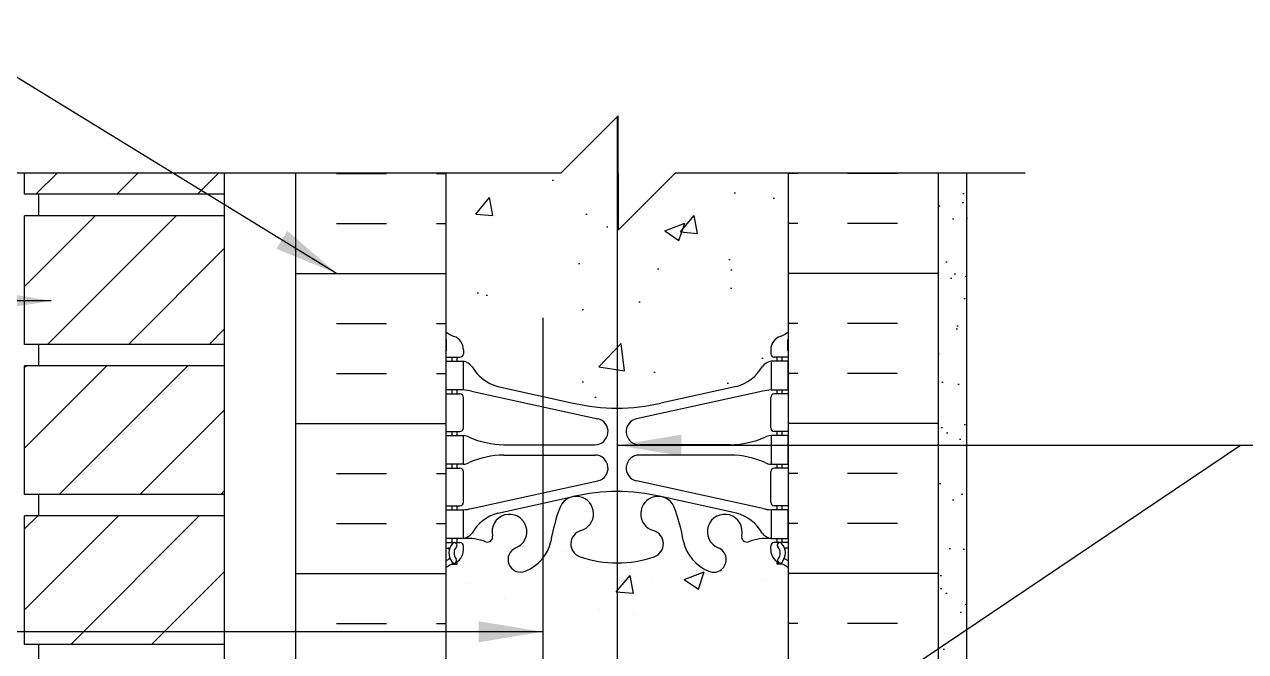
# Model space of a CAD drawing. Header units: inches. Extents: x 73.7 to 123.4, y 106.8 to 176.4.
# Drawn here: x 90.8 to 112.18, y 165.03 to 176 of the extents above; entities that cross this region are included whole.
import ezdxf

# ---------------------------------------------------------------- set-up
doc = ezdxf.new("R2010")
doc.units = ezdxf.units.IN
doc.header["$LTSCALE"] = 0.5
doc.header["$MEASUREMENT"] = 0
for name, color, linetype in [('HATCH', 12, 'Continuous'), ('line25', 2, 'Continuous'), ('LINE3', 3, 'Continuous'), ('LINE50', 5, 'Continuous'), ('LINE9', 9, 'Continuous'), ('TEXT', 4, 'Continuous'), ('Web_Edge', 9, 'Continuous')]:
    doc.layers.add(name, color=color, linetype=linetype)
doc.styles.add('DIM', font='romans.shx', dxfattribs={"width": 0.7})
doc.dimstyles.new('ext_12', dxfattribs={"dimscale": 12, "dimtxt": 0.09375, "dimasz": 0.09375, "dimexe": 0.09375, "dimexo": 0.0625, "dimgap": 0.0625, "dimtad": 1, "dimdec": 1, "dimzin": 3, "dimdsep": 46, "dimlunit": 4, "dimtxsty": 'DIM', "dimcen": 0.09, "dimdle": 0.09375, "dimclrt": 4, "dimadec": 0, "dimazin": 0, "dimtfac": 1, "dimtdec": 1, "dimtmove": 2, "dimatfit": 3, "dimfxl": 1, "dimfrac": 2, "dimtolj": 1, "dimtzin": 0, "dimarcsym": 0})

msp = doc.modelspace()

# ---------------------------------------------------------------- hatches: boundary and pattern name
at = {"layer": 'HATCH'}
h = msp.add_hatch(dxfattribs=at)
h.set_pattern_fill('AR-CONC', color=256, scale=0.5)
h.set_pattern_definition([(49.99999999999999, (0, 0), (3.586300913003767, -0.3137606749129755), [0.375, -4.125]), (355, (0, 0), (-0.693756668065, 3.760960668500059), [0.3, -3.3]), (100.45144446, (0.298858405, -0.02614672), (2.89254423363556, 3.447199954843147), [0.3187009599999999, -3.505710559999999]), (46.18420000000001, (0, 1), (5.336206653357862, -0.8275964039653827), [0.5625, -6.1875]), (96.63563549, (0.444683725, 0.931033465), (4.673309728371142, 4.870593003872752), [0.47805171, -5.258568799999999]), (351.1841639899999, (0, 1), (4.673309725273866, 4.870593001349951), [0.45, -4.950000005]), (21, (0.5, 0.75), (2.984535260592308, -2.013094453326694), [0.375, -4.125]), (326.0000000000001, (0.5, 0.75), (1.216576659607909, 3.625750225234265), [0.3, -3.3]), (71.45144474, (0.74871127, 0.58224213), (4.201111883649856, 1.612655764031769), [0.31870095, -3.50571056]), (37.50000000000001, (0, 0), (0.06079927658645334, 1.664469269156557), [0, -3.26, 0, -3.35, 0, -3.3125]), (7.499999999999999, (0, 0), (1.315347687210743, 1.972058559411801), [0, -1.91, 0, -3.185, 0, -1.2625]), (327.5, (-1.115, 0), (2.669112180862045, -0.1127743586718988), [0, -1.25, 0, -3.9, 0, -5.175]), (317.5, (-1.615, 0), (2.915930846711931, 0.5005249116615886), [0, -1.625, 0, -2.59, 0, -3.675])])
h.paths.add_polyline_path([(101.1781401230362, 174.3805639601159), (100.1986960324031, 173.4011198694827), (98.1781401230362, 173.4011198694828), (98.1781401230362, 170.6197558619797, 0.08241458984434608), (98.32147707650552, 170.5406493854106, -0.3178372451770633), (98.48814374316885, 170.3049471250297), (98.48814374317249, 170.2374471250197, -0.4142135623888804), (98.42564374317249, 170.1749471250163), (98.378143743387, 170.1749471250163), (98.37814374338245, 170.1049471250162), (98.48314374316412, 170.1049471250162, -0.1889729320647372), (98.63901281885259, 170.0101026366268, 0.1963228336439111), (99.0881437432132, 169.6638429164986), (100.4099993120454, 169.3733473502436, 0.05779469062700628), (101.1781401230362, 169.2842608601511)])
h.paths.add_polyline_path([(104.1781401230362, 173.4011198694827), (102.1986960324031, 173.4011198694827), (101.1986960324031, 172.4011198694827), (101.1986960324031, 173.4011198694827), (101.1781401230362, 174.3805639601159), (101.1781401230362, 169.2842608601511, 0.05779469062700415), (101.946280934027, 169.3733473502436), (103.2681365028592, 169.6638429164986, 0.1963228336438737), (103.7172674272198, 170.0101026366267, -0.188972932064851), (103.8731365029083, 170.1049471250162), (103.9781365026899, 170.1049471250162), (103.9781365026854, 170.1749471250163), (103.9306365028999, 170.1749471250163, -0.4142135623888804), (103.8681365028999, 170.2374471250197), (103.8681365029036, 170.3049471250297, -0.3178372451770425), (104.0348031695669, 170.5406493854106, 0.08241458984434802), (104.1781401230362, 170.6197558619797)])
h.paths.add_polyline_path([(104.1781401230362, 140.1824838769859, 0.0824145898443451), (104.0348031695669, 140.2615903535551, -0.3178372451770584), (103.8681365029036, 140.4972926139359), (103.8681365028999, 140.5647926139461, -0.4142135623888782), (103.9306365028999, 140.6272926139494), (103.9781365026854, 140.6272926139494), (103.9781365026899, 140.6972926139495), (103.8731365029083, 140.6972926139495, -0.1889729320655497), (103.7172674272194, 140.7921371023396, 0.1963228336436334), (103.2681365028592, 141.1383968224671), (102.3572615801486, 141.3385738559489), (102.3572615801486, 133.4636658830167), (103.2681365028592, 133.6638429164986, 0.1963228336441222), (103.7172674272202, 134.0101026366273, -0.1889729320640746), (103.8731365029083, 134.1049471250162), (103.9781365026899, 134.1049471250162), (103.9781365026854, 134.1749471250163), (103.9306365028999, 134.1749471250163, -0.4142135623889219), (103.8681365028999, 134.2374471250196), (103.8681365029036, 134.3049471250297, -0.317837245177046), (104.0348031695669, 134.5406493854106, 0.08241458984435093), (104.1781401230362, 134.6197558619797)])
h.paths.add_polyline_path([(101.946280934027, 141.4288923887221, 0.05779469062703787), (101.1781401230357, 141.5179788788146, 0.05779469062698533), (100.4099993120452, 141.4288923887221), (99.87640447049738, 141.311627734927), (99.87640447049739, 133.4906120040387), (100.4099993120453, 133.3733473502436, 0.05779469062704195), (101.1781401230367, 133.2842608601511, 0.05779469062695862), (101.9462809340269, 133.3733473502436), (102.3572615801486, 133.4636658830167), (102.3572615801486, 141.3385738559489)])
h.paths.add_polyline_path([(99.87640447049738, 141.311627734927), (99.08814374321321, 141.1383968224671, 0.196322833643958), (98.6390128188525, 140.7921371023388, -0.1889729320646069), (98.48314374316413, 140.6972926139495), (98.37814374338245, 140.6972926139495), (98.378143743387, 140.6272926139494), (98.42564374317249, 140.6272926139494, -0.4142135623888782), (98.48814374317249, 140.5647926139461), (98.48814374316885, 140.4972926139359, -0.3178372451770425), (98.3214770765055, 140.2615903535551, 0.08241458984435239), (98.1781401230362, 140.1824838769859), (98.1781401230362, 134.6197558619797, 0.08241458984435217), (98.32147707650552, 134.5406493854106, -0.3178372451770612), (98.48814374316885, 134.3049471250297), (98.48814374317249, 134.2374471250196, -0.4142135623888782), (98.42564374317249, 134.1749471250163), (98.378143743387, 134.1749471250163), (98.37814374338245, 134.1049471250162), (98.48314374316415, 134.1049471250162, -0.1889729320657535), (98.63901281885312, 134.0101026366259, 0.1963228336435265), (99.08814374321314, 133.6638429164986), (99.87640447049739, 133.4906120040387)])
h.paths.add_polyline_path([(99.87640447049738, 146.9771899727721, 0.1722847921025891), (99.71487437436288, 146.8621861699669, 0.5205670500000964), (99.15077915905358, 146.8621861699669, 0.5205670499999047), (98.69163216894069, 146.8621861699669, 0.52056705000013), (98.28495890558823, 146.9015437326449, 0.3249626775369072), (98.1781401230362, 146.9383150990581), (98.1781401230362, 146.4011198694828), (98.1781401230362, 145.0567952099545), (99.87640447049738, 144.7535959353439)])
h.paths.add_polyline_path([(101.4364977322248, 146.969715141041, 0.2174737139222574), (101.2759746423358, 146.8753052909208, 0.5205670500001025), (100.593813107748, 146.8753052909209, 0.5205670500002633), (100.2002585172341, 146.8621861699671, 0.3196171431955363), (99.87640447049738, 146.9771899727721), (99.87640447049738, 144.7535959353439), (101.0524452255924, 144.5436317419659, -0.0674349568700024), (101.4364977322248, 144.4222485271419)])
h.paths.add_polyline_path([(104.1781401230362, 146.4011198694828), (104.8656401230362, 146.4011198694828), (104.8656401230362, 146.9011198694828), (104.3656401230362, 146.9011198694828, -0.2109317769766716), (104.227083563668, 146.9622935861683, 0.3967157403692014), (103.8078431960516, 146.8753052909208, 0.5205670500002635), (103.3749329728593, 146.875305290921, 0.5205670499998643), (102.810837950469, 146.8753052909209, 0.5205670500001027), (102.286098367838, 146.875305290921, 0.5205670499999796), (101.8531881446459, 146.875305290921, 0.5205670499992798), (101.64329227301, 146.8753052909207, 0.2722697707096746), (101.4364977322248, 146.969715141041), (101.4364977322248, 144.4222485271419, -0.1011970732917991), (101.9176813903869, 144.0621148932892, -0.03825599668021004), (101.9417067208456, 144.0344088394421, -0.1110621973566263), (102.2462145648767, 143.4508225391961, 0.03419320762330666), (102.3380179645149, 143.8502476284329, -0.2443795113559631), (102.7864258373219, 144.3710045328839, -1), (102.9498544087506, 143.9624814588223, 2.182094824737376), (103.3599345626158, 143.7495720273732, -0.6014354319485529), (103.4794380328056, 143.8544553698093, 0.1004604156515182), (103.8731365029078, 143.7972926139493), (103.9781365028928, 143.7972926139493), (103.9781365028973, 143.8672926139492), (103.9306365028995, 143.8672926139492, -0.4142135623889219), (103.8681365028995, 143.9297926139526), (103.8681365029031, 143.9972926139627, -0.2490694201798201), (103.9781365029191, 144.2044157657322), (103.9781365029219, 144.2461418256563), (104.0681365029224, 144.2461418256494, 0.06439757034050261), (104.1781401230362, 144.3121013509131)])
h.paths.add_polyline_path([(101.1781401230362, 144.2266063490843, -0.03239652684440124), (101.4364977322248, 144.2098489832), (101.4364977322248, 144.4222485271419, 0.06743495687013423), (101.0524452255916, 144.5436317419661), (99.87640447049738, 144.7535959353439), (99.87640447049738, 144.1427957843003, -0.1104338600638732), (100.0182622815575, 143.8502476284327, 0.05315652255483681), (100.1841017357745, 143.2361659965181, 0.2232530870738233), (100.3844295191533, 143.0713121455823), (100.4040478511057, 143.0670007528826, 0.9554715931101175), (100.5423318350994, 143.6604706881646, -0.7355925422348564), (100.5295469646645, 144.1185172653046, -0.08275514747013454)])
h.paths.add_polyline_path([(99.56985440875053, 144.3710045328839, -0.1304257507684249), (99.87640447049738, 144.1427957843003), (99.87640447049738, 144.7535959353439), (98.1781401230362, 145.0567952099545), (98.1781401230362, 144.3121013509131, 0.06439757034050239), (98.28814374314997, 144.2461418256494), (98.37814374315053, 144.2461418256563), (98.37814374315326, 144.2044157657322, -0.2490694201798201), (98.4881437431693, 143.9972926139627), (98.48814374317294, 143.9297926139526, -0.4142135623889459), (98.42564374317293, 143.8672926139492), (98.37814374317509, 143.8672926139492), (98.37814374317963, 143.7972926139493), (98.48314374316459, 143.7972926139493, 0.1004604156421799), (98.876842213232, 143.8544553697968, -0.6014354320946605), (98.99634568345675, 143.7495720273731, 2.182094824738528), (99.40642583732178, 143.9624814588222, -1)])
h.paths.add_polyline_path([(102.3572615801486, 130.8846944615327, -0.02350120443580309), (102.338017964515, 130.9519921105323, 0.05315652255492059), (102.1721785102977, 131.5660737424478, 1.553131786922224), (101.813948410973, 131.1417690508011, -0.7355925422347973), (101.8267332814079, 130.6837224736611, -0.08275514747013624), (101.1781401230362, 130.5756333898814, -0.08275514747013693), (100.5295469646645, 130.6837224736611, -0.7355925422305448), (100.5423318350996, 131.1417690508003, 1.553131786915554), (100.1841017357748, 131.5660737424482, 0.05315652255492728), (100.0182622815575, 130.9519921105326, -0.1104338600637507), (99.87640447049739, 130.6594439546654), (99.87640447049739, 128.39977332231), (100.1781401230362, 128.3996969967204), (101.1781401230362, 127.3996969967204), (101.1781401230362, 128.3996969967204), (101.1781401230362, 129.3996969967204), (102.1774289396359, 128.4004081801208), (102.3572615801486, 128.4005935477249)])
h.paths.add_polyline_path([(99.87640447049739, 130.6594439546654, -0.1304257507684263), (99.56985440875052, 130.4312352060818, -1), (99.40642583732176, 130.8397582801434, 2.182094824737388), (98.99634568345657, 131.0526677115925, -0.6014354323524315), (98.87684221316961, 130.9477843691913, 0.1004604156254439), (98.48314374316459, 131.0049471250164), (98.37814374317963, 131.0049471250164), (98.37814374317509, 130.9349471250164), (98.42564374317293, 130.9349471250164, -0.4142135623889656), (98.48814374317294, 130.8724471250131), (98.4881437431693, 130.804947125003, -0.2490694201798163), (98.37814374315326, 130.5978239732335), (98.37814374315053, 130.5560979133094), (98.28814374314999, 130.5560979133163, 0.06439757034050274), (98.1781401230362, 130.4901383880526), (98.1781401230362, 128.400202907036), (99.87640447049739, 128.39977332231)])
h.paths.add_polyline_path([(104.1781401230362, 130.4901383880526, 0.06439757034050304), (104.0681365029224, 130.5560979133163), (103.9781365029219, 130.5560979133094), (103.9781365029191, 130.5978239732335, -0.249069420179816), (103.8681365029031, 130.804947125003), (103.8681365028995, 130.8724471250131, -0.4142135623889448), (103.9306365028995, 130.9349471250164), (103.9781365028973, 130.9349471250164), (103.9781365028928, 131.0049471250164), (103.8731365029078, 131.0049471250164, 0.1004604156433706), (103.479438032836, 130.9477843691672, -0.6014354320767351), (103.3599345626156, 131.0526677115926, 2.182094824738539), (102.9498544087506, 130.8397582801435, -1), (102.7864258373218, 130.4312352060818, -0.2196169997435581), (102.3572615801486, 130.8846944615327), (102.3572615801486, 128.4005935477249), (104.1781401230362, 128.4024704700232)])
h = msp.add_hatch(dxfattribs=at)
h.set_pattern_fill('ANSI31', color=256, scale=8, style=0)
h.set_pattern_definition([(45, (0, 0), (-0.7071067811865475, 0.7071067811865476), [])])
h.paths.add_polyline_path([(94.3031401230362, 149.0261198694829), (90.80314012303619, 149.0261198694829), (90.8031401230362, 146.7761198694829), (94.3031401230362, 146.7761198694829)])
h.paths.add_polyline_path([(94.30314012303619, 151.651119869483), (90.80314012303619, 151.651119869483), (90.80314012303616, 149.401119869483), (94.3031401230362, 149.401119869483)])
h.paths.add_polyline_path([(94.3031401230362, 154.276119869483), (90.80314012303619, 154.276119869483), (90.80314012303617, 152.026119869483), (94.3031401230362, 152.026119869483)])
h.paths.add_polyline_path([(94.30314012303619, 156.901119869483), (90.80314012303616, 156.901119869483), (90.80314012303616, 154.651119869483), (94.3031401230362, 154.651119869483)])
h.paths.add_polyline_path([(94.30314012303619, 159.526119869483), (90.80314012303619, 159.526119869483), (90.80314012303616, 157.276119869483), (94.30314012303619, 157.276119869483)])
h.paths.add_polyline_path([(94.30314012303619, 162.1511198694831), (90.80314012303617, 162.1511198694831), (90.80314012303616, 159.9011198694831), (94.3031401230362, 159.9011198694831)])
h.paths.add_polyline_path([(94.3031401230362, 164.7761198694831), (90.8031401230362, 164.7761198694831), (90.80314012303617, 162.526119869483), (94.30314012303619, 162.5261198694831)])
h.paths.add_polyline_path([(94.30314012303619, 167.4011198694831), (90.80314012303617, 167.401119869483), (90.80314012303616, 165.1511198694831), (94.30314012303619, 165.1511198694831)])
h.paths.add_polyline_path([(94.30314012303619, 170.0261198694831), (90.80314012303619, 170.0261198694831), (90.80314012303613, 167.776119869483), (94.3031401230362, 167.7761198694831)])
h.paths.add_polyline_path([(94.30314012303619, 172.6511198694831), (90.80314012303619, 172.6511198694831), (90.80314012303614, 170.401119869483), (94.30314012303619, 170.4011198694831)])
h.paths.add_polyline_path([(94.3031401230362, 173.4011198694829), (90.80314012303617, 173.401119869483), (90.80314012303614, 173.026119869483), (94.30314012303619, 173.0261198694831)])
h = msp.add_hatch(dxfattribs=at)
h.set_pattern_fill('AR-SAND', color=256, scale=0.5, style=0)
h.set_pattern_definition([(37.50000000000001, (96.7406401230362, 146.9011198694828), (-0.03149667905480408, 0.9634118845065793), [0, -0.76, 0, -0.85, 0, -0.8125]), (7.499999999999999, (96.7406401230362, 146.9011198694828), (0.8848883526338636, 1.41107303261487), [0, -0.41, 0, -0.685, 0, -0.2625]), (327.5, (96.1256401230362, 146.9011198694828), (1.557070930875748, 0.002829526768482249), [0, -0.25, 0, -0.9, 0, -1.175]), (317.5, (96.1256401230362, 146.9011198694828), (1.503063302286147, 0.4388377824671246), [0, -0.125, 0, -0.59, 0, -0.675])])
h.paths.add_polyline_path([(106.8031401230362, 154.9011198694828), (107.3031401230362, 154.9011198694828), (107.3031401230362, 173.4011198694827), (106.8031401230362, 173.4011198694827)])

# ---------------------------------------------------------------- linework, layer by layer
for p, q in [((96.26655841155139, 173.3916058067712), (97.14155841155139, 173.3916058067712)), ((98.01655841155139, 173.3916058067712), (98.1781401230362, 173.3916058067712)), ((104.3397218345201, 173.3916058067715), (104.1781401230362, 173.3916058067715)), ((106.0897218345201, 173.3916058067715), (105.2147218345201, 173.3916058067715)), ((96.26655841155139, 172.5166058067712), (97.14155841155139, 172.5166058067712)), ((98.01655841155139, 172.5166058067712), (98.1781401230362, 172.5166058067712)), ((104.3397218345201, 172.5166058067715), (104.1781401230362, 172.5166058067715)), ((106.0897218345201, 172.5166058067715), (105.2147218345201, 172.5166058067715)), ((95.5531401230362, 171.6416058067712), (98.1781401230362, 171.6416058067712)), ((106.8031401230362, 171.6416058067715), (104.1781401230362, 171.6416058067715)), ((96.26655841155139, 170.7666058067712), (97.14155841155139, 170.7666058067712)), ((98.01655841155139, 170.7666058067712), (98.1781401230362, 170.7666058067712)), ((104.3397218345201, 170.7666058067715), (104.1781401230362, 170.7666058067715)), ((106.0897218345201, 170.7666058067715), (105.2147218345201, 170.7666058067715)), ((96.26655841155139, 169.8916058067712), (97.14155841155139, 169.8916058067712)), ((98.01655841155139, 169.8916058067712), (98.1781401230362, 169.8916058067712)), ((104.3397218345201, 169.8916058067715), (104.1781401230362, 169.8916058067715)), ((106.0897218345201, 169.8916058067715), (105.2147218345201, 169.8916058067715)), ((95.5531401230362, 169.0166058067712), (98.1781401230362, 169.0166058067712)), ((106.8031401230362, 169.0166058067715), (104.1781401230362, 169.0166058067715)), ((96.26655841155139, 168.1416058067712), (97.14155841155139, 168.1416058067712)), ((98.01655841155139, 168.1416058067712), (98.1781401230362, 168.1416058067712)), ((104.3397218345201, 168.1416058067715), (104.1781401230362, 168.1416058067715)), ((106.0897218345201, 168.1416058067715), (105.2147218345201, 168.1416058067715)), ((96.26655841155139, 167.2666058067712), (97.14155841155139, 167.2666058067712)), ((98.01655841155139, 167.2666058067712), (98.1781401230362, 167.2666058067712)), ((104.3397218345201, 167.2666058067715), (104.1781401230362, 167.2666058067715)), ((106.0897218345201, 167.2666058067715), (105.2147218345201, 167.2666058067715)), ((100.2149560218676, 166.7720600562482), (100.2149560218676, 166.7720600562482)), ((95.5531401230362, 166.3916058067712), (98.1781401230362, 166.3916058067712)), ((102.353433220558, 166.2880642989881), (102.7035258804945, 166.4224522800676)), ((102.6024287972617, 166.1180137035396), (102.7038104182444, 166.4201594671336)), ((106.8031401230362, 166.3916058067715), (104.1781401230362, 166.3916058067715)), ((98.60008314827195, 166.2132099044864), (98.60008314827195, 166.2132099044864)), ((101.1637048914191, 166.0713098596916), (101.4047502450515, 166.3585765258612)), ((101.4628506984877, 166.0428608228166), (101.4050378892339, 166.3562742472532)), ((101.7734710273917, 166.3090725889963), (101.7734710273917, 166.3090725889963)), ((102.3534341975615, 166.2880643759273), (102.602145469328, 166.120306504886)), ((103.7837872358254, 166.268224318996), (103.7837872358254, 166.268224318996)), ((99.20628736426325, 165.9570196245612), (99.20628736426325, 165.9570196245612)), ((101.1637052379173, 166.0713106495557), (101.4625636473448, 166.0451639267314)), ((101.2691953291337, 166.1004355458146), (101.2691953291337, 166.1004355458146)), ((103.9383075099961, 165.9876611871427), (103.9383075099961, 165.9876611871427)), ((100.8678563891138, 165.7676994073344), (100.8678563891138, 165.7676994073344)), ((96.26655841155139, 165.5166058067712), (97.14155841155139, 165.5166058067712)), ((98.01655841155139, 165.5166058067712), (98.1781401230362, 165.5166058067712)), ((101.4579088704428, 165.6521043888409), (101.4579088704428, 165.6521043888409)), ((104.3397218345201, 165.5166058067715), (104.1781401230362, 165.5166058067715)), ((106.0897218345201, 165.5166058067715), (105.2147218345201, 165.5166058067715)), ((99.56424918521878, 165.4027993617006), (99.56424918521878, 165.4027993617006)), ((98.31255004773435, 165.2380100440228), (98.31255004773435, 165.2380100440228))]:
    msp.add_line(p, q, dxfattribs=at)
at = {"layer": 'line25'}
for p, q in [((90.80314012303614, 173.0261198694831), (90.80314012303617, 173.4011198694829)), ((94.3031401230362, 159.776119869483), (94.3031401230362, 173.4011198694829)), ((98.1781401230362, 173.4011198694828), (98.1781401230362, 164.4011198694828)), ((104.1781401230362, 164.4011198694828), (104.1781401230362, 173.4011198694828)), ((94.30314012303609, 173.0261198694831), (90.80314012303609, 173.0261198694831)), ((91.05314012303617, 172.6511198694831), (91.05314012303617, 173.0261198694831)), ((91.05314012303617, 172.6511198694831), (91.05314012303617, 173.0261198694831)), ((94.30314012303609, 172.6511198694831), (90.80314012303609, 172.6511198694831)), ((90.80314012303614, 170.4011198694831), (90.80314012303617, 172.6511198694831)), ((94.30314012303609, 170.4011198694831), (90.80314012303609, 170.4011198694831)), ((91.05314012303617, 170.0261198694831), (91.05314012303617, 170.4011198694831)), ((90.80314012303614, 167.7761198694831), (90.80314012303617, 170.0261198694831)), ((94.30314012303609, 170.0261198694831), (90.80314012303609, 170.0261198694831)), ((91.05314012303617, 170.0261198694831), (91.0531401230362, 170.1511198694828)), ((94.30314012303609, 167.7761198694831), (90.80314012303609, 167.7761198694831)), ((91.05314012303617, 167.4011198694831), (91.05314012303617, 167.7761198694831)), ((91.05314012303617, 167.4011198694831), (91.05314012303617, 167.7761198694831)), ((90.80314012303614, 165.1511198694831), (90.80314012303617, 167.4011198694831)), ((94.30314012303609, 167.4011198694831), (90.80314012303609, 167.4011198694831)), ((94.30314012303609, 165.1511198694831), (90.80314012303609, 165.1511198694831)), ((91.05314012303617, 164.7761198694831), (91.05314012303617, 165.1511198694831))]:
    msp.add_line(p, q, dxfattribs=at)
at = {"layer": 'LINE3'}
for p, q in [((101.1781401230362, 174.3805639601159), (101.1781401230362, 155.151119869483)), ((99.87640447049738, 170.8677128033422), (99.87640447049738, 155.151119869483))]:
    msp.add_line(p, q, dxfattribs=at)
at = {"layer": 'LINE50'}
for p, q in [((95.5531401230362, 164.4011198694828), (95.5531401230362, 173.4011198694828)), ((106.8031401230362, 164.4011198694828), (106.8031401230362, 173.4011198694828))]:
    msp.add_line(p, q, dxfattribs=at)
at = {"layer": 'LINE9'}
for p, q in [((101.1986960324031, 174.4011198694827), (100.1986960324031, 173.4011198694827)), ((101.1986960324031, 173.4011198694827), (101.1986960324031, 174.4011198694827)), ((88.90758421366931, 173.401119869483), (99.0531401230362, 173.4011198694828)), ((90.05314012303617, 173.401119869483), (100.1986960324031, 173.4011198694827)), ((101.1986960324031, 172.4011198694827), (102.1986960324031, 173.4011198694827)), ((101.1986960324031, 173.4011198694827), (101.1986960324031, 172.4011198694827)), ((102.1986960324031, 173.4011198694827), (108.3236960324031, 173.4011198694827)), ((107.3031401230362, 156.4011198694828), (107.3031401230362, 173.4011198694827))]:
    msp.add_line(p, q, dxfattribs=at)
at = {"layer": 'TEXT'}
msp.add_lwpolyline([(106.9328921702856, 172.7629825544155, 0, 0.36, 0), (108.0128921702855, 172.7629825544155, 0, 0, 0), (111.4787387771051, 172.7629825544155, 0, 0, 0)], format="xyseb", dxfattribs=at)
at = {"layer": 'Web_Edge'}
for p, q in [((98.1881437434347, 170.2949471250149), (98.1881437434497, 170.4810171833914)), ((104.1681365026377, 170.2949471250149), (104.1681365026227, 170.4810171833914)), ((98.48814374316885, 170.3049471250353), (98.48814374317249, 170.2374471250191)), ((103.8681365029036, 170.3049471250353), (103.8681365028999, 170.2374471250191)), ((98.1781401230362, 170.1749471250163), (98.42564374317249, 170.1749471250163)), ((98.28814374314948, 170.1049471250162), (98.28814374314948, 170.1749471250163)), ((98.37814374338245, 170.1049471250162), (98.378143743387, 170.1749471250162)), ((104.1781401230362, 170.1749471250163), (103.9306365028999, 170.1749471250163)), ((103.9781365026899, 170.1049471250162), (103.9781365026854, 170.1749471250162)), ((104.0681365029229, 170.1049471250162), (104.0681365029229, 170.1749471250163)), ((98.28814374314948, 169.5349471250164), (98.28814374314948, 169.6049471250162)), ((98.37814374334471, 169.5349471250163), (98.37814374334926, 169.6049471250162)), ((98.62714361933399, 169.5811444514917), (100.8383788659919, 169.099586496473)), ((99.08814374321423, 169.6638429164984), (100.4099993120451, 169.3733473502436)), ((103.7291366267384, 169.5811444514917), (101.5179013800805, 169.099586496473)), ((103.2681365028582, 169.6638429164984), (101.9462809340273, 169.3733473502436)), ((103.9781365027277, 169.5349471250163), (103.9781365027231, 169.6049471250162)), ((104.0681365029229, 169.5349471250164), (104.0681365029229, 169.6049471250162)), ((98.1781401230362, 169.5349471250164), (98.4256437431734, 169.5349471250163)), ((98.4881437431734, 168.9374471250163), (98.4881437431734, 169.4724471250163)), ((103.868136502899, 168.9374471250163), (103.868136502899, 169.4724471250163)), ((104.1781401230362, 169.5349471250164), (103.930636502899, 169.5349471250163)), ((98.1781401230362, 168.8749471250164), (98.42564374317294, 168.8749471250163)), ((98.28814374314948, 168.8049471250163), (98.28814374314948, 168.8749471250164)), ((98.37814374329741, 168.8049471250163), (98.37814374330196, 168.8749471250163)), ((104.1781401230362, 168.8749471250164), (103.9306365028995, 168.8749471250163)), ((103.978136502775, 168.8049471250163), (103.9781365027704, 168.8749471250163)), ((104.0681365029229, 168.8049471250163), (104.0681365029229, 168.8749471250164)), ((99.19286970325015, 168.6449471250162), (100.7890113382884, 168.6449471250162)), ((103.1634105428222, 168.6449471250162), (101.567268907784, 168.6449471250162)), ((98.28814374314948, 168.2349471250163), (98.28814374314948, 168.3049471250163)), ((98.37814374326058, 168.2349471250163), (98.37814374326513, 168.3049471250163)), ((99.19286970325015, 168.4649471250163), (100.7890113382884, 168.4649471250162)), ((103.1634105428222, 168.4649471250163), (101.567268907784, 168.4649471250162)), ((103.9781365028118, 168.2349471250163), (103.9781365028073, 168.3049471250163)), ((104.0681365029229, 168.2349471250163), (104.0681365029229, 168.3049471250163)), ((98.1781401230362, 168.2349471250164), (98.42564374317294, 168.2349471250163)), ((98.48814374317294, 167.6374471250163), (98.48814374317294, 168.1724471250163)), ((103.8681365028995, 167.6374471250163), (103.8681365028995, 168.1724471250163)), ((104.1781401230362, 168.2349471250164), (103.9306365028995, 168.2349471250163)), ((98.62714361933399, 167.5287497985408), (100.8383788659919, 168.0103077535595)), ((103.7291366267384, 167.5287497985408), (101.5179013800805, 168.0103077535595)), ((99.08814374321423, 167.4460513335342), (100.4099993120451, 167.7365468997889)), ((103.2681365028582, 167.4460513335342), (101.9462809340273, 167.7365468997889)), ((98.1781401230362, 167.5749471250164), (98.42564374317294, 167.5749471250163)), ((98.28814374314993, 167.5049471250164), (98.28814374314993, 167.5749471250164)), ((98.37814374321329, 167.5049471250164), (98.37814374321783, 167.5749471250163)), ((104.1781401230362, 167.5749471250164), (103.9306365028995, 167.5749471250163)), ((103.9781365028591, 167.5049471250164), (103.9781365028546, 167.5749471250163)), ((104.0681365029225, 167.5049471250164), (104.0681365029225, 167.5749471250164)), ((98.28814374314993, 166.9349471250165), (98.28814374314993, 167.0049471250164)), ((98.37814374317509, 166.9349471250165), (98.37814374317963, 167.0049471250164)), ((103.9781365028973, 166.9349471250165), (103.9781365028928, 167.0049471250164)), ((104.0681365029225, 166.9349471250165), (104.0681365029225, 167.0049471250164)), ((98.1781401230362, 166.9349471250164), (98.42564374317294, 166.9349471250164)), ((98.1781401230362, 166.8349471250164), (98.22001927955876, 166.8349471250164)), ((98.4881437431693, 166.8049471249974), (98.48814374317294, 166.8724471250136)), ((103.8681365029031, 166.8049471249974), (103.8681365028995, 166.8724471250136)), ((104.1781401230362, 166.9349471250164), (103.9306365028995, 166.9349471250164)), ((104.1781401230362, 166.8349471250164), (104.1362609665136, 166.8349471250164)), ((98.37814374315053, 166.5560979133094), (98.37814374315326, 166.5978239732335)), ((103.9781365029219, 166.5560979133094), (103.9781365029191, 166.5978239732335)), ((98.28814374314993, 166.5560979133163), (98.37814374315053, 166.5560979133094)), ((104.0681365029225, 166.5560979133163), (103.9781365029219, 166.5560979133094))]:
    msp.add_line(p, q, dxfattribs=at)
for points in [[(98.18314374333454, 170.1049471250162), (98.48314374333472, 170.1049471250162), (98.48314374333472, 169.6049471250162), (98.18314374333454, 169.6049471250162)], [(104.1731365027379, 170.1049471250162), (103.8731365027377, 170.1049471250162), (103.8731365027377, 169.6049471250162), (104.1731365027379, 169.6049471250162)], [(98.18314374324996, 168.8049471250163), (98.48314374325014, 168.8049471250163), (98.48314374325014, 168.3049471250163), (98.18314374324996, 168.3049471250163)], [(104.1731365028224, 168.8049471250163), (103.8731365028223, 168.8049471250163), (103.8731365028223, 168.3049471250163), (104.1731365028224, 168.3049471250163)], [(98.18314374316492, 167.5049471250164), (98.4831437431651, 167.5049471250164), (98.4831437431651, 167.0049471250164), (98.18314374316492, 167.0049471250164)], [(104.1731365029075, 167.5049471250164), (103.8731365029073, 167.5049471250164), (103.8731365029073, 167.0049471250164), (104.1731365029075, 167.0049471250164)]]:
    msp.add_lwpolyline(points, close=True, dxfattribs=at)
for centre, radius, start, end in [((98.48814374317885, 171.0120539061992), 0.5, 231.6833368004263, 250.5287793646984), ((98.48814374317885, 171.0120539061992), 0.6, 238.8906737236507, 238.927049092765), ((98.16814374344926, 170.4810171833931), 0.02, 359.9999999952775, 58.92704909233837), ((98.23814374316885, 170.3049471250163), 0.25, 4.360973023723161e-09, 70.52877936469841), ((104.1181365029036, 170.3049471250163), 0.25, 109.4712206353016, 179.999999995639), ((103.8681365028935, 171.0120539061992), 0.5, 289.4712206353016, 308.3166631995736), ((104.1881365026231, 170.4810171833931), 0.02, 121.0729509076616, 180.0000000047225), ((103.8681365028935, 171.0120539061992), 0.6, 301.072950907235, 301.1093262763493), ((98.16814374343471, 170.2949471250164), 0.02, 299.988024540659, 359.9999999955674), ((98.42564374317249, 170.2374471250163), 0.0625, 270, 2.605510395054913e-09), ((103.9306365028999, 170.2374471250163), 0.0625, 179.9999999973945, 270), ((104.1881365026377, 170.2949471250164), 0.02, 180.0000000044326, 240.011975459341), ((98.44008539889387, 169.8586830817848), 0.25, 37.27766183479493, 80.0823022211798), ((99.2875151520177, 170.3868581593194), 0.75, 210.1549804662907, 254.5838091142811), ((103.0687650940547, 170.3868581593194), 0.75, 285.4161908857189, 329.8450195337093), ((103.9161948471785, 169.8586830817848), 0.25, 99.91769777882021, 142.7223381652038), ((98.39249498221011, 168.609064199097), 1, 76.42908795296458, 84.79906907891694), ((103.9637852638623, 168.609064199097), 1, 95.20093092108306, 103.5709120470354), ((98.4256437431734, 169.4724471250163), 0.0625, 0, 89.99999999997395), ((101.1781401230367, 172.640419058809), 3.356158198657953, 256.7691508398012, 270), ((101.1781401230357, 172.640419058809), 3.356158198657953, 270, 283.2308491601987), ((103.930636502899, 169.4724471250163), 0.0625, 90.00000000002606, 180), ((98.4256437431734, 168.9374471250163), 0.0625, 269.9999999999739, 0), ((100.7890113382884, 168.8749471250164), 0.23, 270, 77.6055086569842), ((101.567268907784, 168.8749471250164), 0.23, 102.3944913430158, 270), ((103.930636502899, 168.9374471250163), 0.0625, 180, 270.000000000026), ((98.47902098816326, 168.5862634656268), 0.218722518258797, 60.4937465885581, 88.91995365505842), ((98.47902098816326, 168.5862634656268), 0.218722518258797, 60.4937465885581, 88.91995365505842), ((99.22301946406765, 170.2446630347711), 1.6, 246.5673388929693, 268.920277315241), ((99.22301946406765, 170.2446630347711), 1.6, 246.5673388929693, 268.920277315241), ((103.1332607820048, 170.2446630347711), 1.6, 271.0797226847589, 293.4326611070308), ((103.1332607820048, 170.2446630347711), 1.6, 271.0797226847589, 293.4326611070308), ((103.8772592579091, 168.5862634656268), 0.218722518258797, 91.08004634494158, 119.5062534114419), ((103.8772592579091, 168.5862634656268), 0.218722518258797, 91.08004634494158, 119.5062534114419), ((98.47902098816326, 168.5236307844057), 0.218722518258797, 271.0800463449416, 299.5062534114419), ((99.22301946406765, 166.8652312152615), 1.6, 91.07972268475895, 113.4326611070307), ((100.7890113382884, 168.2349471250162), 0.23, 282.3944913430158, 90), ((101.567268907784, 168.2349471250162), 0.23, 90, 257.6055086569842), ((103.1332607820048, 166.8652312152615), 1.6, 66.56733889296927, 88.92027731524107), ((103.8772592579091, 168.5236307844057), 0.218722518258797, 240.4937465885581, 268.9199536550584), ((98.42564374317294, 168.1724471250163), 0.0625, 0, 89.99999999997395), ((103.9306365028995, 168.1724471250163), 0.0625, 90.00000000002606, 180), ((100.4596688179588, 167.4353534945256), 0.3050000000005331, 285.7253459502904, 154.6218268215164), ((101.1781401230367, 164.4694751912235), 3.356158198657953, 90, 103.2308491601987), ((101.1781401230357, 164.4694751912235), 3.356158198657953, 76.76915083980127, 90), ((101.8966114281136, 167.4353534945256), 0.3050000000005331, 25.37817317848362, 254.2746540497095), ((98.42564374317294, 167.6374471250163), 0.0625, 269.9999999999739, 0), ((98.39249498221011, 168.5008300509356), 1, 275.2009309210831, 283.5709120470354), ((99.2875151520177, 166.7230360907131), 0.75, 105.4161908857189, 149.8450195337093), ((102.9811036234871, 166.4812786280908), 3, 158.8016100229434, 170.9727325927774), ((99.37517662258529, 166.4812786280908), 3, 9.027267407222524, 21.19838997705664), ((103.0687650940547, 166.7230360907131), 0.75, 30.15498046629069, 74.5838091142811), ((103.9637852638623, 168.5008300509356), 1, 256.4290879529646, 264.7990690789169), ((103.9306365028995, 167.6374471250163), 0.0625, 180, 270.000000000026), ((99.29314012303598, 167.1229390473907), 0.305, 291.803747989386, 193.3204943319104), ((103.0631401230364, 167.1229390473907), 0.305, 346.6795056680896, 248.196252010614), ((98.44008539889387, 167.2512111682478), 0.25, 279.9176977788202, 322.7223381652038), ((98.53917668731287, 166.0065182045769), 1, 70.09329683866083, 93.21213356207562), ((98.9087669963676, 167.0319319075865), 0.09, 251.134861197375, 13.32049433189205), ((100.6073781436692, 166.9107517836077), 0.2400000000001666, 105.7253459503446, 251.0770360935626), ((101.7489021024032, 166.9107517836077), 0.2400000000001666, 288.9229639064374, 74.27465404965542), ((103.4475132497048, 167.0319319075865), 0.09, 166.679505668108, 288.8651388026249), ((103.8171035587595, 166.0065182045769), 1, 86.78786643792436, 109.9067031613392), ((103.9161948471785, 167.2512111682478), 0.25, 217.2776618347949, 260.0823022211798), ((98.22001927955876, 166.8149471250164), 0.02, 345.8459342042035, 90), ((98.48185115162437, 166.7503877186833), 0.25, 137.5391321572025, 219.8854880037448), ((98.33061474215333, 166.8887804513333), 0.04500000000006049, 317.5391321572815, 137.5391321569864), ((98.2381437431693, 166.8049471250164), 0.25, 289.4712206353016, 359.999999995639), ((98.48185115162437, 166.7503877186833), 0.16, 137.53913215724, 219.9999228010361), ((98.42564374317294, 166.8724471250164), 0.0625, 359.9999999973945, 90), ((99.48814012303615, 166.6354967431126), 0.22, 111.8037479894417, 291.8037479894417), ((99.29314012303598, 167.1229390473907), 0.745, 291.803747989386, 346.734778516126), ((103.0631401230364, 167.1229390473907), 0.745, 193.265221483874, 248.196252010614), ((102.8681401230363, 166.6354967431126), 0.22, 248.1962520105583, 68.19625201055833), ((103.9306365028995, 166.8724471250164), 0.0625, 90, 180.0000000026055), ((104.1181365029031, 166.8049471250164), 0.25, 180.000000004361, 250.5287793646984), ((104.0256655039191, 166.8887804513333), 0.04500000000006049, 42.4608678430136, 222.4608678427185), ((103.874429094448, 166.7503877186833), 0.16, 320.0000771989639, 42.46086784276001), ((103.874429094448, 166.7503877186833), 0.25, 320.1145119962551, 42.46086784279747), ((104.1362609665136, 166.8149471250164), 0.02, 90, 194.1540657957965), ((98.48814374317931, 166.0978403438335), 0.6, 114.9252292854764, 121.1093262763859), ((98.22685393471306, 166.660092632394), 0.02, 294.9252292852447, 19.20839779029703), ((98.32408478056982, 166.6194910253444), 0.04500919725234097, 218.551999323138, 40.81210076661785), ((101.1781401230362, 168.5756333898814), 2, 251.0770360936456, 270), ((101.1781401230362, 168.5756333898814), 2, 270, 288.9229639063544), ((104.0321954655026, 166.6194910253444), 0.04500919725234097, 139.1878992333822, 321.448000676862), ((104.1294263113593, 166.660092632394), 0.02, 160.791602209703, 245.0747707147553), ((103.8681365028931, 166.0978403438335), 0.6, 58.89067372361416, 65.0747707145236), ((98.48814374317931, 166.0978403438335), 0.5, 109.4712206353016, 128.3166631996368), ((103.8681365028931, 166.0978403438335), 0.5, 51.68333680036317, 70.52877936469841)]:
    msp.add_arc(centre, radius, start, end, dxfattribs=at)

# ---------------------------------------------------------------- leaders
at = {"layer": 'TEXT'}
for points, override in [([(96.26655841155139, 171.6416058067712), (89.15638471717264, 175.9979183867812), (86.51536986778493, 175.9979183867812)], {"dimtad": 0}), ([(91.26724782840137, 171.1630509850884), (85.64310596452495, 171.1630509850884)], {"dimgap": 0.0625, "dimtad": 0}), ([(99.87640447049738, 165.372130820494), (88.88686150006416, 165.372130820494), (86.27692498140155, 165.372130820494)], {"dimgap": 0.0625, "dimtad": 0})]:
    msp.add_leader(points, dimstyle='ext_12', override=override, dxfattribs=at)
for points in [[(101.1781401230362, 168.6351077400408), (112.0928590051496, 168.6351077400408), (116.198974695434, 168.6351077400408)], [(100.615263534504, 160.9172923343498), (112.0928590051496, 168.6351077400408), (116.198974695434, 168.6351077400408)]]:
    msp.add_leader(points, dimstyle='ext_12', dxfattribs=at)

doc.saveas('drawing.dxf')
